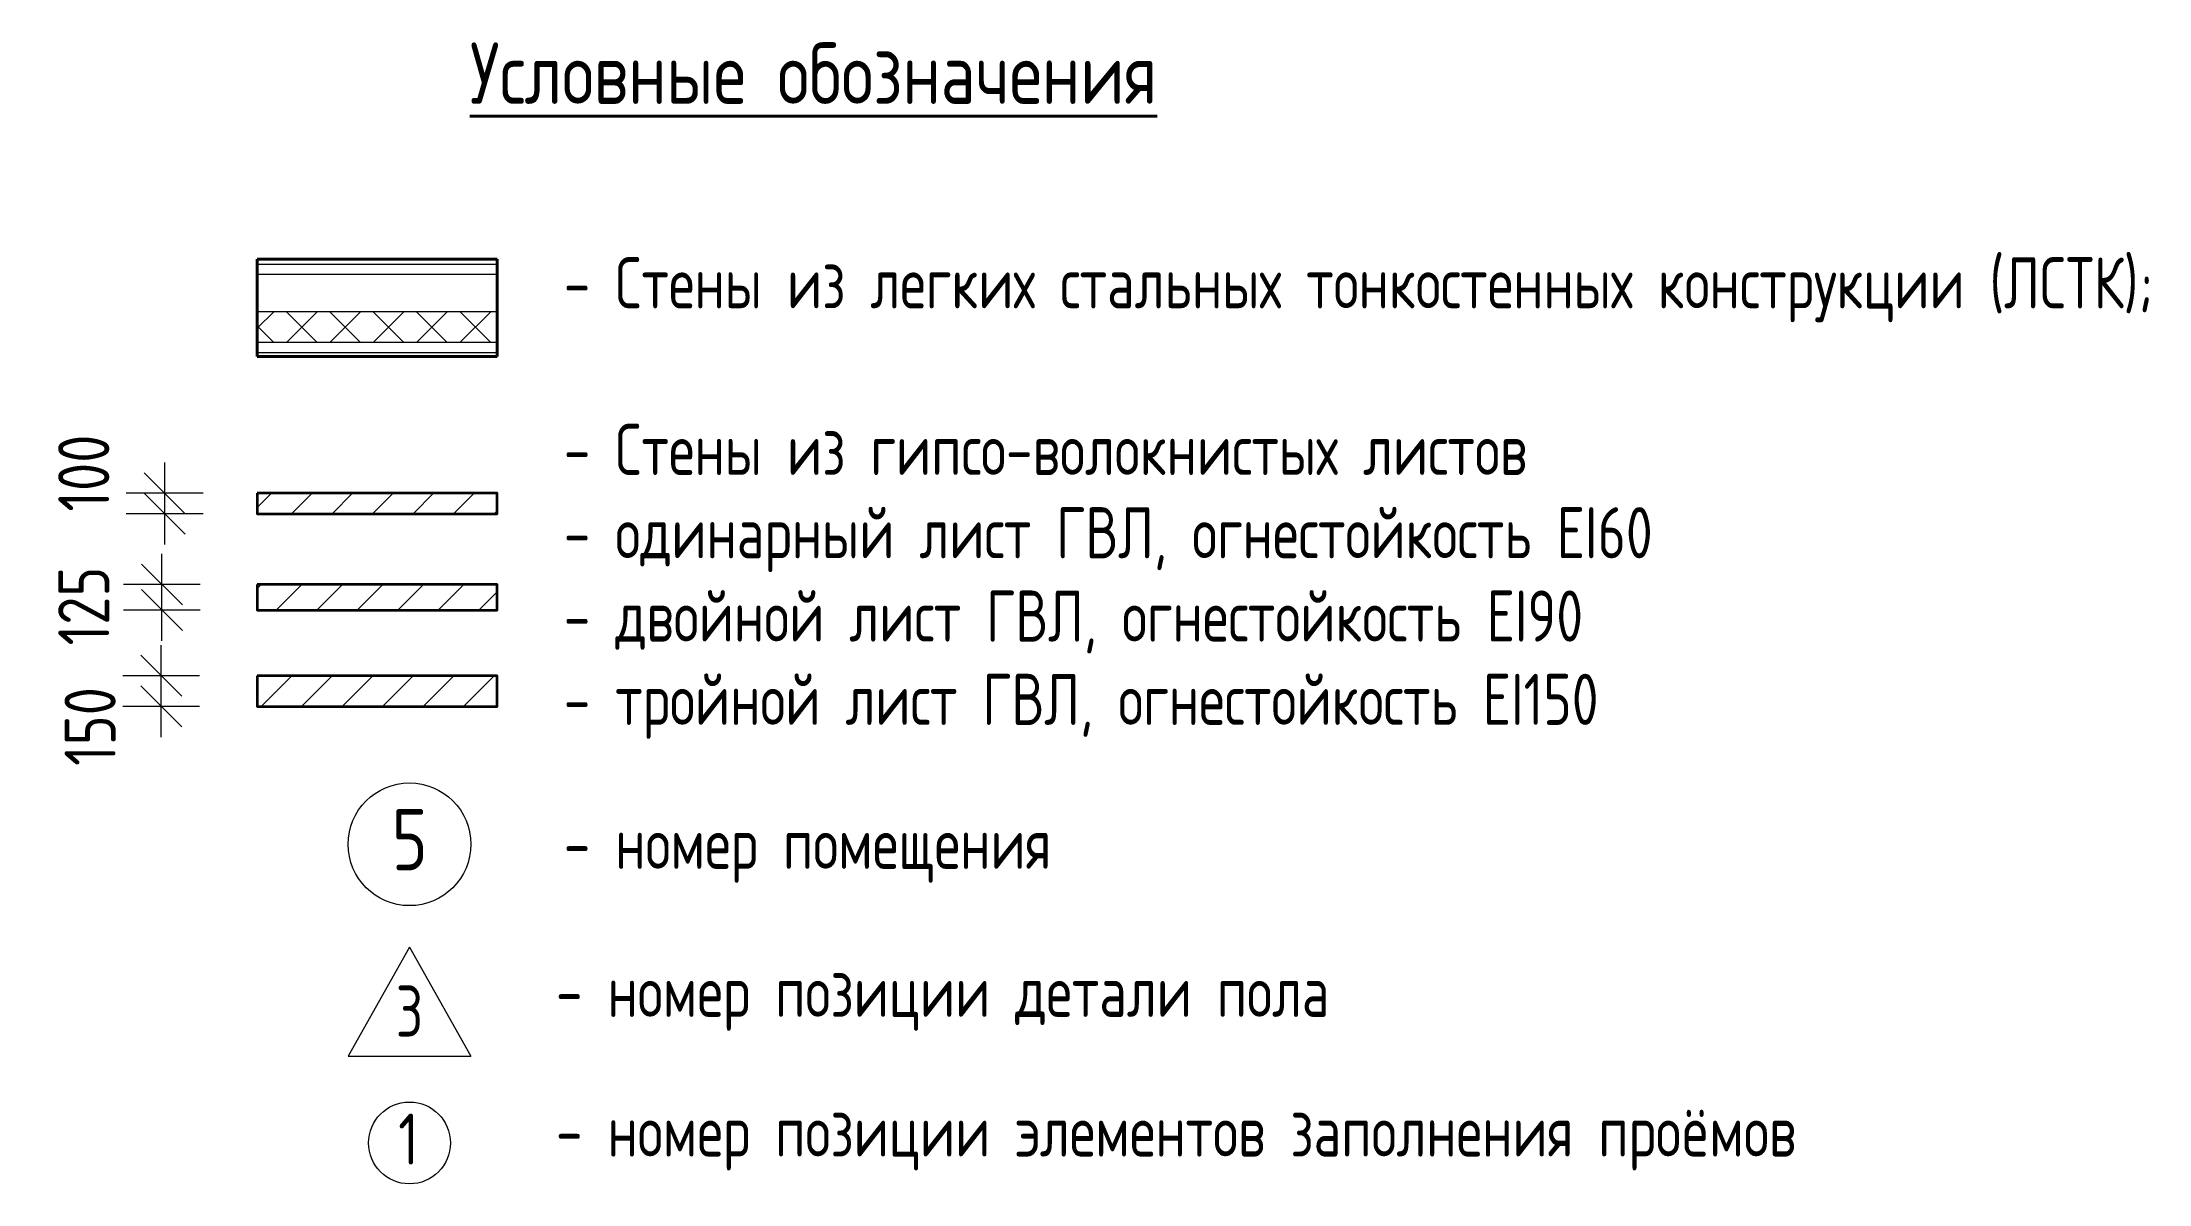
# Model space of a CAD drawing. Header units: millimetres. Extents: x -61690 to 288735, y 32617 to 77592.
# Drawn here: x 278438 to 288735, y 32617 to 38198 of the extents above.
import ezdxf

# ---------------------------------------------------------------- set-up
doc = ezdxf.new("R2010")
doc.units = ezdxf.units.MM
doc.header["$MEASUREMENT"] = 0
for name, color, linetype, lineweight in [('0_Ном._пера__1', 7, 'Continuous', 25), ('0_Ном._пера__96', 7, 'Continuous', 13), ('0_Ном._пера__98', 7, 'Continuous', 35), ('0_Ном._пера__99', 7, 'Continuous', 40), ('марки окон дверей_Ном._пера__96', 7, 'Continuous', 13), ('размеры внутр_Ном._пера__96', 7, 'Continuous', 13), ('размеры внутр_Ном._пера__97', 7, 'Continuous', 20), ('стены наруж_Ном._пера__96', 7, 'Continuous', 13), ('стены наруж_Ном._пера__99', 7, 'Continuous', 40), ('экспликац проемов_Ном._пера__1', 7, 'Continuous', 25), ('экспликац проемов_Ном._пера__97', 7, 'Continuous', 20), ('№ помещений_Ном._пера__96', 7, 'Continuous', 13)]:
    doc.layers.add(name, color=color, linetype=linetype, lineweight=lineweight)
for name, color, linetype in [('марки окон дверей', 7, 'Continuous'), ('размеры внутр', 7, 'Continuous'), ('стены наруж', 7, 'Continuous'), ('№ помещений', 7, 'Continuous')]:
    doc.layers.add(name, color=color, linetype=linetype)
doc.styles.add('СГЕНЕРИР_СТИЛЬ_2', font='gost_2_304-81_type.ttf')
doc.styles.add('СГЕНЕРИР_СТИЛЬ_3', font='CS_Gost2304.shx')
doc.styles.add('СГЕНЕРИР_СТИЛЬ_4', font='gost_2_304-81_type.ttf')
doc.dimstyles.new('СГЕНЕРИР_СТИЛЬ__13', dxfattribs={"dimtxt": 250, "dimasz": 190, "dimexe": 0.18, "dimexo": 0, "dimgap": 0.09, "dimtad": 1, "dimdec": 0, "dimzin": 0, "dimdsep": 46, "dimtxsty": 'СГЕНЕРИР_СТИЛЬ_2', "dimblk": 'ARROWHEAD_6', "dimblk1": 'ARROWHEAD_6', "dimblk2": 'ARROWHEAD_6', "dimcen": 0.09, "dimclrd": 7, "dimclre": 7, "dimclrt": 7, "dimadec": 0, "dimazin": 0, "dimtfac": 1, "dimtdec": 4, "dimtmove": 2, "dimatfit": 3, "dimfxl": 1, "dimtolj": 1, "dimtzin": 0, "dimarcsym": 0})
pattern_1 = [(45, (229113, 0), (-98.99495, 98.99495), [])]

# ---------------------------------------------------------------- blocks, each defined once
blk = doc.blocks.new('Стена_78_4', base_point=(280662, 37007))
at = {"layer": 'стены наруж_Ном._пера__96', "linetype": 'Continuous'}
h = blk.add_hatch(dxfattribs=at)
h.set_pattern_fill('УТЕПЛИТ_МЕЛКИЙ_0004', color=256, style=0, pattern_type=2)
h.set_pattern_definition([(45, (229113, 0), (-106.066, 106.066), []), (135, (229113, 0), (106.066, 106.066), [])])
h.paths.add_polyline_path([(279489, 36732), (280662, 36732), (280662, 36882), (279489, 36882)])
for p, q in [((280662, 37112), (279489, 37112)), ((280662, 37062), (279489, 37062)), ((279489, 36882), (280662, 36882)), ((279489, 36732), (280662, 36732)), ((279489, 36682), (280662, 36682))]:
    blk.add_line(p, q, dxfattribs=at)
at = {"layer": 'стены наруж_Ном._пера__99', "linetype": 'Continuous', "flags": 128}
for points in [[(280662, 37137), (279489, 37137)], [(279489, 37112), (279489, 37137)], [(279489, 37062), (279489, 37112)], [(280662, 37112), (280662, 37137)], [(280662, 37062), (280662, 37112)], [(279489, 36882), (279489, 37062)], [(280662, 36882), (280662, 37062)], [(279489, 36732), (279489, 36882)], [(280662, 36732), (280662, 36882)], [(279489, 36682), (279489, 36732)], [(279489, 36662), (279489, 36682)], [(279489, 36662), (280662, 36662)], [(280662, 36682), (280662, 36732)], [(280662, 36662), (280662, 36682)]]:
    blk.add_lwpolyline(points, dxfattribs=at)
blk = doc.blocks.new('Номер помещения 15_5')
at = {"layer": '№ помещений_Ном._пера__96', "linetype": 'Continuous'}
blk.add_circle((0, 0), 300, dxfattribs=at)
at = {"layer": '№ помещений_Ном._пера__96', "insert": (-87, 23), "char_height": 300, "attachment_point": 4, "style": 'СГЕНЕРИР_СТИЛЬ_3'}
blk.add_mtext('{5}', dxfattribs=at)
blk = doc.blocks.new('Номер помещения 16')
at = {"layer": 'марки окон дверей_Ном._пера__96', "linetype": 'Continuous'}
blk.add_circle((0, 0), 200, dxfattribs=at)
at = {"layer": 'марки окон дверей_Ном._пера__96', "insert": (-55, 19), "char_height": 250, "attachment_point": 4, "style": 'СГЕНЕРИР_СТИЛЬ_3'}
blk.add_mtext('{1}', dxfattribs=at)
blk = doc.blocks.new('*D379', base_point=(229113, 0))
at = {"layer": 'размеры внутр_Ном._пера__96', "linetype": 'Continuous', "transparency": 16777216}
for p, q in [((279037, 35993), (279037, 36143)), ((279224, 35993), (278849, 35993)), ((279037, 35893), (279037, 35993)), ((279224, 35893), (278849, 35893)), ((279037, 35743), (279037, 35893))]:
    blk.add_line(p, q, dxfattribs=at)
at = {"layer": 'размеры внутр_Ном._пера__97', "linetype": 'Continuous', "transparency": 16777216}
for p, q in [((278937, 36093), (279137, 35893)), ((279137, 35793), (278937, 35993))]:
    blk.add_line(p, q, dxfattribs=at)
at = {"layer": 'размеры внутр_Ном._пера__96', "transparency": 16777216, "insert": (278766, 35903), "char_height": 250, "attachment_point": 7, "rotation": 90, "style": 'СГЕНЕРИР_СТИЛЬ_2'}
blk.add_mtext('{100}', dxfattribs=at)
blk = doc.blocks.new('ARROWHEAD_6')
at = {"color": 0, "linetype": 'Continuous', "lineweight": 0}
for p, q in [((0, 0), (-1, 0)), ((-0.5, -0.5), (0.5, 0.5))]:
    blk.add_line(p, q, dxfattribs=at)
blk = doc.blocks.new('*D380', base_point=(229113, 0))
at = {"layer": 'размеры внутр_Ном._пера__96', "linetype": 'Continuous', "transparency": 16777216}
for p, q in [((279023, 35547), (279023, 35697)), ((279210, 35547), (278835, 35547)), ((279023, 35422), (279023, 35547)), ((279210, 35422), (278835, 35422)), ((279023, 35272), (279023, 35422))]:
    blk.add_line(p, q, dxfattribs=at)
at = {"layer": 'размеры внутр_Ном._пера__97', "linetype": 'Continuous', "transparency": 16777216}
for p, q in [((278923, 35647), (279123, 35447)), ((279123, 35322), (278923, 35522))]:
    blk.add_line(p, q, dxfattribs=at)
at = {"layer": 'размеры внутр_Ном._пера__96', "transparency": 16777216, "insert": (278766, 35249), "char_height": 250, "attachment_point": 7, "rotation": 90, "style": 'СГЕНЕРИР_СТИЛЬ_2'}
blk.add_mtext('{125}', dxfattribs=at)
blk = doc.blocks.new('*D381', base_point=(229113, 0))
at = {"layer": 'размеры внутр_Ном._пера__96', "linetype": 'Continuous', "transparency": 16777216}
for p, q in [((279020, 35101), (279020, 35251)), ((279207, 35101), (278832, 35101)), ((279020, 34951), (279020, 35101)), ((279207, 34951), (278832, 34951)), ((279020, 34801), (279020, 34951))]:
    blk.add_line(p, q, dxfattribs=at)
at = {"layer": 'размеры внутр_Ном._пера__97', "linetype": 'Continuous', "transparency": 16777216}
for p, q in [((278920, 35201), (279120, 35001)), ((279120, 34851), (278920, 35051))]:
    blk.add_line(p, q, dxfattribs=at)
at = {"layer": 'размеры внутр_Ном._пера__96', "transparency": 16777216, "insert": (278797, 34660), "char_height": 250, "attachment_point": 7, "rotation": 90, "style": 'СГЕНЕРИР_СТИЛЬ_2'}
blk.add_mtext('{150}', dxfattribs=at)

msp = doc.modelspace()

# ---------------------------------------------------------------- hatches: boundary and pattern name
at = {"layer": '0_Ном._пера__96', "linetype": 'Continuous'}
h = msp.add_hatch(dxfattribs=at)
h.set_pattern_fill('ГАЗОБЕТОНН_0004', color=256, style=0, pattern_type=2)
h.set_pattern_definition(pattern_1)
h.paths.add_polyline_path([(279489.2, 35992.5), (279489.2, 35892.5), (280661.6, 35892.5), (280661.6, 35992.5)])
h = msp.add_hatch(dxfattribs=at)
h.set_pattern_fill('ГАЗОБЕТОНН_0004', color=256, style=0, pattern_type=2)
h.set_pattern_definition(pattern_1)
h.paths.add_polyline_path([(279489.2, 35546.7), (279489.2, 35421.9), (280661.6, 35421.9), (280661.6, 35546.7)])
h = msp.add_hatch(dxfattribs=at)
h.set_pattern_fill('ГАЗОБЕТОНН_0004', color=256, style=0, pattern_type=2)
h.set_pattern_definition(pattern_1)
h.paths.add_polyline_path([(279489.2, 35101.1), (279489.2, 34951.2), (280661.6, 34951.2), (280661.6, 35101.1)])

# ---------------------------------------------------------------- linework, layer by layer
at = {"layer": '0_Ном._пера__98', "linetype": 'Continuous', "flags": 128}
for points in [[(279489.2, 35992.5), (279489.2, 35892.5), (280661.6, 35892.5), (280661.6, 35992.5)], [(279489.2, 35546.7), (279489.2, 35421.9), (280661.6, 35421.9), (280661.6, 35546.7)], [(279489.2, 35101.1), (279489.2, 34951.2), (280661.6, 34951.2), (280661.6, 35101.1)]]:
    msp.add_lwpolyline(points, close=True, dxfattribs=at)
at = {"layer": 'экспликац проемов_Ном._пера__97', "linetype": 'Continuous'}
for p, q in [((280233.2, 33774.3), (279933.2, 33241)), ((280233.2, 33774.3), (280533.2, 33241)), ((279933.2, 33241), (280533.2, 33241))]:
    msp.add_line(p, q, dxfattribs=at)

# ---------------------------------------------------------------- block references
at = {"layer": 'марки окон дверей', "color": 102, "linetype": 'Continuous', "lineweight": 15, "zscale": 1000}
msp.add_blockref('Номер помещения 16', (280233.2, 32816.8), dxfattribs=at)
at = {"layer": 'стены наруж'}
msp.add_blockref('Стена_78_4', (280661.6, 37006.5), dxfattribs=at)
at = {"layer": '№ помещений', "color": 102, "linetype": 'Continuous', "lineweight": 15, "zscale": 1000}
msp.add_blockref('Номер помещения 15_5', (280233.2, 34276.8), dxfattribs=at)

# ---------------------------------------------------------------- texts
at = {"layer": '0_Ном._пера__1', "linetype": 'Continuous', "char_height": 250, "attachment_point": 4, "style": 'СГЕНЕРИР_СТИЛЬ_4'}
for s, insert in [('{\\W0.950000x;- номер позиции детали пола}', (280948.9, 33524.2)), ('{\\W0.950000x;- номер позиции элементов заполнения проёмов}', (280948.9, 32841.4))]:
    msp.add_mtext(s, dxfattribs=dict(at, insert=insert))
at = {"layer": '0_Ном._пера__99', "linetype": 'Continuous', "attachment_point": 4, "style": 'СГЕНЕРИР_СТИЛЬ_4'}
for s, insert, char_height in [('{\\LУсловные обозначения}', (280527.5, 38046.2), 300), ('{\\W0.950000x;- номер помещения}', (280986.9, 34247.7), 250)]:
    msp.add_mtext(s, dxfattribs=dict(at, insert=insert, char_height=char_height))
at = {"layer": '0_Ном._пера__99', "linetype": 'Continuous', "insert": (280986.9, 35969.7), "char_height": 250, "attachment_point": 4, "line_spacing_factor": 0.977314, "style": 'СГЕНЕРИР_СТИЛЬ_4'}
msp.add_mtext('{\\W0.950000x;- Стены из легких стальных тонкостенных конструкции (ЛСТК);\\P\\P- Стены из гипсо-волокнистых листов\\P- одинарный лист ГВЛ, огнестойкость EI60\\P- двойной лист ГВЛ, огнестойкость EI90\\P- тройной лист ГВЛ, огнестойкость EI150}', dxfattribs=at)
at = {"layer": 'экспликац проемов_Ном._пера__1', "linetype": 'Continuous', "insert": (280233.2, 33461.3), "char_height": 250, "attachment_point": 5, "style": 'СГЕНЕРИР_СТИЛЬ_2'}
msp.add_mtext('{\\W0.950000x;3}', dxfattribs=at)

# ---------------------------------------------------------------- dimensions: what is measured, and where the dimension line sits
at = {"layer": 'размеры внутр', "linetype": 'Continuous'}
for base, p1, p2, picture, middle in [((279036.7, 35992.5), (279489.2, 35892.5), (279489.2, 35992.5), '*D379', (278640.7, 36187.3)), ((279022.9, 35546.7), (279489.2, 35421.9), (279489.2, 35546.7), '*D380', (278640.7, 35533.3)), ((279019.6, 35101.1), (279489.2, 34951.2), (279489.2, 35101.1), '*D381', (278672, 34944.7))]:
    dim = msp.add_linear_dim(base=base, p1=p1, p2=p2, angle=90, dimstyle='СГЕНЕРИР_СТИЛЬ__13', dxfattribs=at)
    dim.commit()
    dim.dimension.update_dxf_attribs({"geometry": picture, "text_midpoint": middle, "dimtype": 160, "text_rotation": 90})

doc.saveas('drawing.dxf')
